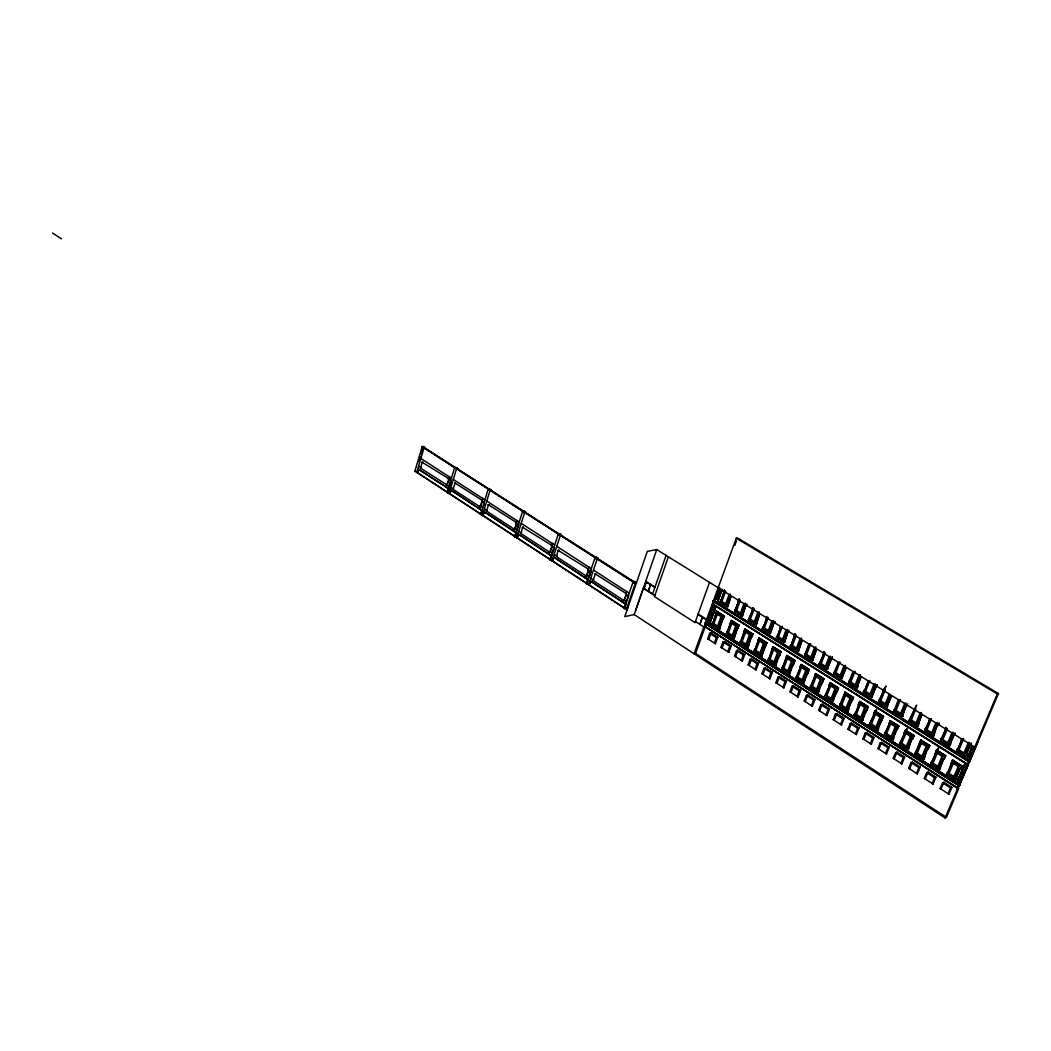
<?xml version="1.0" encoding="UTF-8"?>
<svg xmlns="http://www.w3.org/2000/svg" width="1051" height="1051" viewBox="0 0 1051 1051"><rect width="100%" height="100%" fill="white"/><g stroke="black" fill="none" stroke-linecap="round" stroke-linejoin="round"><path stroke-width="1.5" d="M705.3 626.409L703.815 626.908L694.094 653.761L695.552 653.394L946.425 817.402L958.604 788.736L705.05 626.619L958.052 788.605L998.45 693.555L737.5 537.994L736.265 538.23L705.155 623.374L706.903 622.915L713.209 605.061L716.059 606.703L714.312 609.777L714.903 608.135M958.302 788.329L956.909 789.065L958.604 788.736M705.234 623.125L706.666 622.77L960.01 784.663L706.666 622.77L706.18 624.123L704.761 624.452L705.155 623.374M968.326 764.8L967.288 765.667L968.641 765.154L713.103 604.43L968.089 765.01M970.099 760.898L714.154 600.83L969.837 760.871M706.127 623.585L959.747 785.281M714.325 601.29L969.745 761.739L714.352 601.724L712.854 602.065L713.025 600.962L714.916 600.817L719.659 587.706M448.816 488.807L417.786 468.785L448.83 488.781M450.971 489.963L449.71 493.628L450.511 490.029M553.759 557.253L552.524 561.011M704.722 623.755C706.101 624.846 707.77 623.125 704.932 623.19M418.626 468.877L417.562 472.477L414.817 471.387L422.121 446.767M418.456 461.599L419.914 456.686M420.715 453.94L422.87 446.688M423.724 447.779L425.09 447.634C424.867 447.805 419.191 447.174 423.238 446.452L424.722 447.871M416.656 472.582L423.973 447.949M418.232 468.733L417.102 472.53L447.568 492.459L448.304 490.029M424.538 447.884L454.676 467.629M417.418 472.49L418.534 468.707M422.909 461.915L422.042 462.164L420.886 467.524M447.095 485.063L420.61 468.168L421.175 467.721M422.042 462.164L448.987 478.796M449.486 486.14L446.754 484.721L446.005 487.204L448.724 488.623M450.695 480.727L448.409 479.256L449.618 476.707M446.465 487.139C448.659 477.088 451.05 477.443 446.754 484.721M449.867 493.602L447.056 492.485L454.623 467.59M448.672 488.82L451.142 480.675M451.247 481.095L447.818 492.38L447.056 492.485M455.385 467.511L457.29 468.733M456.108 467.774C457.881 470.664 452.836 465.199 454.321 467.629L457.592 468.693L455.687 467.472M448.948 493.72L456.528 468.812M482.081 510.497L450.577 489.832L449.408 493.668L480.793 514.202L488.124 489.057M457.093 468.746L488.741 489.017M454.978 483.158L453.309 488.636M482.935 498.253L480.754 506.49L479.86 506.753L453.034 489.28L453.612 488.833M454.518 483.21L455.398 482.948M482.777 507.804L479.979 506.346L479.203 508.855L482.002 510.313M479.65 508.789L480.438 506.293M487.887 488.899L489.963 490.725L487.822 489.109L489.332 489.057M481.174 512.967L481.936 510.523L450.577 489.832M483.21 506.424L484.064 503.665M488.873 488.965L490.843 490.226M489.845 490.16L491.211 489.976C489.411 487.664 489.083 491.434 491.145 490.186L489.175 488.925M480.281 514.228L482.238 515.502L490.094 490.318M483.894 511.561L516.369 532.87L483.894 511.561L482.685 515.437L515.043 536.601L516.54 532.607M490.659 490.252L523.109 511.311M482.987 515.397L484.196 511.522M483.907 512.927L483.145 515.371L482.238 515.502M488.452 504.835L486.718 510.379M513.873 531.11L516.79 523.201L515.003 528.784L514.11 529.06L486.455 511.049L487.033 510.576M487.992 504.9L488.886 504.638M517.105 530.151L514.228 528.653L513.427 531.189L516.291 532.686M518.432 524.633L516.015 523.056L517.276 520.455M522.426 511.036L524.554 512.901L522.36 511.246L523.897 511.193M517.447 537.81L514.53 536.641L522.662 511.193M515.043 536.601L518.879 524.554L516.015 523.056M523.411 511.088L525.434 512.389M524.226 511.403L524.383 512.546L525.736 512.336L523.713 511.036M516.54 537.954L524.685 512.494M518.182 534.171L517 537.889L550.356 559.71L551.328 557.188M517.302 537.836L518.55 533.921M523.411 526.998L522.505 527.26L521.165 532.791M551.657 555.756L548.714 554.205L552.182 546.139L550.343 551.788L549.423 552.051L520.902 533.488L521.48 533.002M522.505 527.26L551.985 545.508M553.903 547.61L551.407 545.995L552.695 543.341M549.174 554.127L550.001 551.565L552.498 553.181L551.591 555.953L518.248 533.961M559.894 534.25C560.065 536.877 563.244 534.171 559.395 533.645C555.086 533.869 563.94 537.429 557.989 534.079L559.329 533.855L561.129 535.248M553.982 557.017L552.681 560.984L549.857 559.763L558.291 534.026M552.957 551.775L554.35 547.532L551.407 545.995M554.429 547.965L549.857 559.763M559.027 533.908L559.855 533.987L558.055 533.869M551.933 561.116L560.38 535.366M587.378 582.267L588.232 579.732L553.68 557.069L552.379 561.037L586.8 583.555M559.014 550.054L558.094 550.33L556.688 555.913M585.578 577.879L588.718 569.8L586.8 575.514L585.867 575.79L556.439 556.623L557.017 556.137M558.094 550.33L588.507 569.156M589.02 576.96L586.011 575.37L585.131 577.971L588.153 579.548M590.504 571.324L587.929 569.655L589.243 566.975M596.705 557.831C596.942 560.525 600.055 557.7 596.167 557.188C591.279 557.372 601.369 561.365 594.748 557.647L596.088 557.398L597.953 558.843M590.189 582.307L589.335 584.842L586.3 583.607L595.05 557.595M587.233 582.293L588.087 579.758L553.68 557.069M589.506 575.528L590.951 571.245M588.849 578.103L591.148 571.271M596.088 557.398L594.827 557.437M588.442 585.013L597.204 558.974M624.57 608.148L625.897 604.299L590.242 580.914L588.888 584.921L624.425 608.174L626.738 601.5L623.637 599.871L622.731 602.486L625.831 604.128M590.544 580.861L589.033 584.895L626.935 609.567M595.286 574.056L593.355 579.771M623.177 602.394L626.422 594.222L624.439 600.003L623.493 600.292L593.106 580.507L593.697 579.994M594.84 574.135L595.759 573.859M628.288 595.812L625.621 594.091L626.974 591.371M632.847 581.794L634.173 581.531L636.328 583.174L635.001 583.436L636.407 582.963L634.173 581.531C629.26 581.794 639.573 585.814 632.768 582.018L633.622 581.847M627.972 606.966L627.079 609.527L623.979 608.279L633.07 581.952M627.237 600.055L628.721 595.72M626.199 609.725L635.303 583.384L421.871 446.596L425.024 447.831L421.806 446.793L423.566 446.701L422.752 447.082M626.632 609.619L627.972 605.783M626.79 609.593L628.117 605.744M974.75 747.077L656.757 549.594L634.187 614.559L945.072 817.967L946.425 817.402M643.895 588.521L646.247 581.755M648.217 591.293L650.582 584.514M652.553 594.065L666.084 555.388M668.383 556.82L654.458 596.587L695.039 622.612L709.53 582.372M699.756 624.307L702.304 617.239M699.94 624.425L702.502 617.357M714.233 602.223L712.762 602.341L712.92 601.106M704.209 626.764L704.998 624.609L706.233 624.307L959.182 785.951L968.102 765.312L964.857 763.276L963.662 767.112L964.411 765.364M705.05 626.619L958.21 788.25M695.552 653.394L705.287 626.514L703.815 626.908L695.434 621.535M712.762 602.341L714.378 601.487M705.339 626.79L706.233 624.307M719.475 587.745L706.456 622.888M734.794 545.469L736.409 540.989M709.583 622.783C711.251 617.633 708.584 628.117 709.964 623.033M710.765 619.538L711.54 617.87L710.174 621.167M712.539 614.664L711.947 616.293L713.682 613.232L710.844 611.59M713.13 613.035L713.892 611.367L713.682 613.232M718.214 599.017L717.61 600.66L719.37 597.572L716.506 595.943M718.805 597.375L719.58 595.694L719.37 597.572M720.592 592.449L719.988 594.091L721.748 591.017L718.884 589.388M721.183 590.807L721.958 589.125L721.748 591.017M710.555 621.404L711.146 619.788M712.92 614.901L713.511 613.272M714.102 611.643L714.864 609.974L713.721 611.406M715.284 608.384L716.059 606.703M718.595 599.254L719.186 597.612M719.777 595.983L720.552 594.301L719.396 595.733M720.973 592.698L721.564 591.056M712.499 616.49L711.737 618.159L712.499 616.49L709.661 614.848M718.175 600.857C716.572 605.192 719.738 598.058 715.324 599.215M712.631 622.573L712 624.189L719.672 629.063L711.869 624.241L712.512 622.783M716.112 614.625C713.852 614.27 719.107 606.979 715.547 614.428L713.077 622.98L712.46 622.612M727.804 605.021L730.931 596.587L727.778 606.861L719.909 602.092L720.894 600.699M724.284 590.045L721.131 600.817L720.5 600.449M720.04 602.039L720.684 600.41M723.666 592.199L724.467 590.005M712.499 623.952L716.257 613.626L717.597 613.311L722.379 616.333L718.608 626.672L717.268 626.987L712.499 623.952L713.839 623.637L718.608 626.672M720.566 601.763L724.349 591.345L725.689 591.056L721.906 601.461L720.566 601.763L725.374 604.772L726.714 604.47L730.511 594.051M707.704 638.719L709.661 633.319L711.12 632.965L717.78 637.234L715.403 643.724L707.704 638.719L708.755 639.442L711.12 632.965M713.839 623.637L717.597 613.311M717.268 626.987L721.039 616.648L722.379 616.333M725.374 604.772L729.171 594.34M720.132 627.473L722.799 618.868L719.699 627.237M717.78 637.234L716.322 637.602L714.352 643.002L715.403 643.724M722.865 619.039L724.441 616.004L723.18 619.105M719.488 629.102L720.263 627.434L719.567 627.276M721.039 647.311L723.022 641.898L724.467 641.53L731.207 645.853L728.816 652.356L721.039 647.311L722.09 648.033L724.467 641.53M734.373 636.551L737.474 628.143L734.294 638.377L726.399 633.503L727.384 632.124M729.998 623.703L731.378 620.392L727.437 632.295M742.597 614.257L745.724 605.77L742.518 616.096L734.557 611.275L735.608 610.04M735.161 609.619L735.792 610L738.998 599.175M727.174 631.835L726.53 633.464L734.294 638.377M734.688 611.222L735.345 609.58M739.168 599.136L738.892 601.527M730.379 623.952L726.399 633.503M734.557 611.275L738.577 601.619M739.26 599.228L738.183 601.382M727.069 633.227L730.879 622.862L732.205 622.547L737.053 625.608L733.23 635.973L731.89 636.315L727.069 633.227L728.409 632.912L733.23 635.973M735.24 610.946L739.076 600.489L740.416 600.187L736.58 610.644L735.24 610.946L740.101 613.994L741.441 613.679L745.29 603.221L743.963 603.524L740.101 613.994M728.409 632.912L732.205 622.547M731.89 636.315L735.713 625.923L737.053 625.608M731.207 645.853L729.762 646.22L727.765 651.646L728.816 652.356M734.11 638.43L734.189 636.591M737.526 628.314L738.945 625.319M745.987 606.23L746.801 604.023L745.776 605.941M737.736 628.603L739.129 625.279L731.194 620.432M734.518 656.008L736.541 650.569L737.986 650.201L744.791 654.563L742.361 661.092L734.518 656.008L735.569 656.717L737.986 650.201M747.878 647.206L751.281 636.88L748.062 647.153L740.075 642.227L740.745 640.755M744.423 632.544C742.137 632.19 747.497 624.82 743.858 632.334L741.126 641.005M756.418 622.928L759.623 614.415L756.378 624.78L748.338 619.906L752.726 610.132L749.402 618.671M752.411 610.224L752.831 607.767M748.062 647.153L740.219 642.187L740.863 640.545M748.483 619.854L749.127 618.211M753.015 607.714L752.726 610.132M741.073 640.834L744.108 632.636M740.771 641.964L744.62 631.559L745.96 631.231L750.848 634.318L746.985 644.736L745.658 645.078L740.771 641.964L742.098 641.635L746.985 644.736M759.203 611.853L755.301 622.35L753.974 622.678L749.048 619.604L752.936 609.094M742.098 641.635L745.96 631.231M749.048 619.604L750.375 619.275L754.263 608.792M745.658 645.078L749.521 634.646L750.848 634.318M753.974 622.678L757.876 612.168M744.791 654.563L743.346 654.944L741.323 660.383L742.361 661.092M751.334 637.051L752.95 634.003L751.675 637.116M756.681 623.217L756.142 624.649L748.338 619.906M751.544 637.34L752.818 634.042M748.154 664.797L750.191 659.332L751.636 658.951L758.52 663.365L756.063 669.921L748.154 664.797L749.192 665.493L751.636 658.951M762.014 654.169L765.233 645.708L761.975 656.021L753.909 651.042L754.579 649.571M757.6 641.163L759.006 637.812L757.916 641.071M770.449 631.704L773.694 623.151L770.409 633.569L762.277 628.629C764.524 625.2 766.179 619.906 766.823 616.438M754.697 649.347L754.079 651.003L761.975 656.021M762.448 628.59L763.079 626.935M754.907 649.649L757.994 641.412M754.631 650.792L758.533 640.348L759.86 640.006L764.813 643.133L760.885 653.591L759.558 653.945L754.631 650.792L755.958 650.451L760.885 653.591M767.992 631.454L771.946 620.905L773.273 620.576L769.319 631.125L767.992 631.454L763.013 628.34L766.954 617.804L768.281 617.476M755.958 650.451L759.86 640.006M763.013 628.34L764.34 628.012L767.716 618.986M759.558 653.945L763.486 643.475L764.813 643.133M758.52 663.365L757.088 663.759L755.025 669.224L756.063 669.921M762.198 654.129L766.928 642.818L758.822 637.865M770.633 631.651L773.759 623.335M761.791 656.074L761.883 654.221M765.509 646.168L766.796 642.87M773.97 623.624L774.876 621.325L774.101 623.401M761.936 673.678L764.011 668.2L765.443 667.805L772.406 672.272L769.91 678.854L761.936 673.678L762.96 674.374L765.443 667.805M768.964 658.741L772.879 646.733L781.064 651.738L779.816 655.062C773.772 659.332 780.551 672.233 767.887 659.962L768.912 658.557M784.821 640.532L787.922 631.993L784.585 642.45L776.374 637.458L777.398 636.039M776.374 637.458L777.228 635.921M768.636 659.726L772.59 649.229L773.917 648.887L778.922 652.054L774.955 662.55L773.628 662.905L768.636 659.726L769.963 659.371L774.955 662.55M787.488 629.404L783.481 639.993L782.167 640.335L777.136 637.182L781.129 626.606M777.451 636.223L780.459 627.355M769.963 659.371L773.917 648.887M777.136 637.182L778.463 636.84L782.443 626.278M773.628 662.905L777.609 652.395L778.922 652.054M782.167 640.335L786.174 629.733M772.406 672.272L770.974 672.666L768.885 678.158L769.91 678.854M776.269 663.089L779.816 655.062M775.861 665.047L775.953 663.181M779.632 655.101L780.932 651.778M788.933 630.206L788.329 632.242M775.874 682.664L777.976 677.159L779.408 676.752L786.437 681.271L783.915 687.88L775.874 682.664L776.899 683.347L779.408 676.752M782.772 667.53L786.726 655.469L795.016 660.527L793.741 663.864C787.633 668.226 794.438 681.101 781.681 668.751L782.364 667.267M798.799 649.282L801.952 640.716L798.576 651.213L790.26 646.168L790.956 644.67M791.364 644.92L794.937 633.884M782.483 667.043L781.826 668.699L789.918 673.849M790.405 646.115L791.075 644.447M795.108 633.832L794.819 636.275M782.706 667.346L785.872 659.056M791.311 644.749L794.49 636.367M782.456 668.528L786.463 658.005L787.777 657.65L792.848 660.843L788.815 671.379L787.501 671.747L782.456 668.528L783.77 668.16L788.815 671.379M801.519 638.115L797.459 648.743L796.146 649.084L791.061 645.905L795.108 635.277M783.77 668.16L787.777 657.65M791.061 645.905L792.375 645.55L796.422 634.949M787.501 671.747L791.534 661.197L792.848 660.843M796.146 649.084L800.205 638.456M786.437 681.271L785.018 681.679L782.903 687.196L783.915 687.88M790.155 671.931L793.741 663.864M789.748 673.888L790.378 672.233M793.558 663.917L794.832 660.58M789.971 691.742L792.099 686.224L793.518 685.817L800.639 690.376L798.077 697.01L789.971 691.742L790.983 692.425L793.518 685.817M799.772 667.713L801.098 664.363L809.283 669.54L807.996 672.89C801.847 677.317 808.666 690.179 795.804 677.75L796.842 676.345M813.132 658.241L816.325 649.649L812.896 660.186L804.501 655.075L805.552 653.656M804.501 655.075L805.197 653.577M800.192 667.976L796.619 676.043M808.508 644.946L805.316 653.354M796.605 677.54L800.665 666.978L801.979 666.61L807.102 669.842L803.017 680.417L801.716 680.798L796.605 677.54L797.919 677.172L803.017 680.417M805.329 654.839L809.415 644.171L810.728 643.816L806.642 654.471L805.329 654.839L810.466 658.057L811.779 657.69L815.891 647.022L814.578 647.377L810.466 658.057M797.919 677.172L801.979 666.61M801.716 680.798L805.789 670.21L807.102 669.842M800.639 690.376L799.22 690.796L797.078 696.327L798.077 697.01M804.37 680.969L807.996 672.89M803.962 682.953L804.041 681.074M807.825 672.942L809.112 669.592M812.804 658.333L812.896 660.186M804.225 700.938L806.38 695.394L807.799 694.961L814.998 699.585L812.397 706.233L804.225 700.938L805.224 701.608L807.799 694.961M815.418 673.573L823.892 678.749L822.578 682.112C816.364 686.631 823.209 699.467 810.242 686.96L810.886 685.291L811.53 685.672L815.602 673.52L814.867 677.094M832.379 656.954L831.499 659.213L830.842 658.819L827.544 669.356L819.057 664.193L823.708 654.234L820.187 662.958M823.393 654.339L823.853 651.817M814.538 677.186L810.387 686.907L818.663 692.162M819.202 664.153L819.885 662.472M824.023 651.778L823.708 654.234M811.083 686.763L815.195 676.161L816.496 675.78L821.672 679.051L817.547 689.666L816.246 690.06L811.083 686.763L812.384 686.382L817.547 689.666M830.579 656.139L826.414 666.86L825.114 667.227L819.911 663.969L824.063 653.262M812.384 686.382L816.496 675.78M819.911 663.969L821.225 663.601L825.363 652.907M816.246 690.06L820.371 679.432L821.672 679.051M825.114 667.227L829.278 656.507M814.998 699.585L813.579 700.005L811.411 705.563L812.397 706.233M818.9 690.231L822.578 682.112M827.781 667.411L831.499 659.213M818.493 692.215L818.584 690.323M822.408 682.165L823.748 678.801M827.465 667.503L827.544 669.356M831.315 659.266L832.261 656.928M818.65 710.226L820.818 704.656L822.237 704.223L829.515 708.886L826.887 715.573L818.65 710.226L819.622 710.896L822.237 704.223M828.805 686.067L830.145 682.703L838.527 687.985L837.2 691.361C830.934 695.959 837.792 708.768 824.72 696.182L825.784 694.777M842.482 676.594C850.193 659.608 842.757 672.062 842.232 678.552L833.64 673.336L834.73 671.917M833.64 673.336L834.363 671.825M829.213 686.329L825.547 694.461M838.186 663.391L834.481 671.602M825.587 696.012L829.751 685.357L831.052 684.976L836.294 688.287L832.103 698.941L830.802 699.335L825.587 696.012L826.887 695.617L832.103 698.941M834.533 673.126L838.737 662.38L840.038 662.012L835.834 672.745L834.533 673.126L839.802 676.424L841.102 676.043L845.319 665.283M826.887 695.617L831.052 684.976M830.802 699.335L834.993 688.668L836.294 688.287M839.802 676.424L844.019 665.651M829.515 708.886L828.096 709.333L825.915 714.903L826.887 715.573M833.482 699.506L837.2 691.361M833.062 701.503L833.154 699.611M837.03 691.413L838.356 688.037M842.153 676.699L842.232 678.552M833.22 719.62L835.427 714.036L836.832 713.59L844.203 718.306L841.536 725.019L833.22 719.62L834.192 720.29L836.832 713.59M840.38 703.907L839.696 705.589L848.157 710.962L839.539 705.641L845.043 692.097L843.953 695.801M857.524 686.014L860.835 677.304L857.196 686.106L857.944 686.277L857.274 687.971L848.591 682.703L852.768 672.456M848.735 682.651L849.431 680.956M844.124 695.736L840.866 704.354L840.209 703.96M853.215 672.706L849.917 681.39L849.261 681.009M840.445 705.484L844.662 694.79L845.963 694.396L851.257 697.733L847.014 708.44L845.727 708.847L840.445 705.484L841.746 705.076L847.014 708.44M849.51 682.493L853.767 671.707L855.067 671.326L850.811 682.112L849.51 682.493L854.844 685.83L856.131 685.436L860.401 674.65M841.746 705.076L845.963 694.396M845.727 708.847L849.97 698.14L851.257 697.733M854.844 685.83L859.114 675.031M844.203 718.306L842.797 718.766L840.577 724.362L841.536 725.019M848.078 709.11L851.691 700.386L848.433 709.333M852.006 700.886L853.517 697.444L852.111 700.649M857.616 686.382L857.038 687.853L848.591 682.703M847.986 711.015L848.407 709.005M847.973 729.131L850.206 723.522L851.599 723.062L859.048 727.831L856.355 734.57L847.973 729.131L848.932 729.775L851.599 723.062M858.325 704.748L859.692 701.345L868.271 706.758L866.917 710.161C860.533 714.916 867.43 727.673 854.135 714.943L855.225 713.524M877.099 684.7L876.192 686.986L875.522 686.592L872.08 697.247L863.305 691.913L864.408 690.481M863.305 691.913L864.04 690.389M858.746 705.011L855.461 713.642L854.975 713.195M867.955 681.889L864.645 690.612L864.158 690.152M855.067 714.798L859.337 704.065L860.638 703.658L865.985 707.047L861.702 717.78L860.414 718.201L855.067 714.798L856.355 714.378L860.638 703.658M864.25 691.729L868.573 680.903L869.86 680.509L865.538 691.335L864.25 691.729L869.637 695.105L870.924 694.698L874.721 685.213M860.414 718.201L864.71 707.454L865.985 707.047M869.637 695.105L873.972 684.254L875.26 683.859M859.048 727.831L857.655 728.304L855.409 733.913L856.355 734.57M863.094 718.358L866.917 710.161M872.33 695.276L876.192 686.986M862.674 720.382L862.766 718.464M866.747 710.213L868.1 706.811M876.008 687.039L876.928 684.753M862.884 738.735L865.144 733.112L866.549 732.639L874.077 737.474L871.345 744.226L862.884 738.735L863.83 739.392L866.549 732.639M878.124 728.093L881.671 719.344L877.966 728.146L878.728 728.317L878.045 730.011L869.23 724.573C872.185 720.684 883.891 693.174 870.083 722.812M873.762 714.654L874.866 710.923L883.549 716.388L878.294 728.041M887.491 704.919C895.491 685.58 887.859 701.451 887.399 706.85L878.518 701.451C881.513 697.483 893.205 669.96 879.385 699.69M883.09 691.44L883.576 688.878M878.518 701.451L879.267 699.927M870.202 724.441L874.537 713.668L875.811 713.248L881.237 716.677L876.889 727.45L875.601 727.883L870.202 724.441L871.489 724.008L875.811 713.248M879.516 701.28L883.878 690.402L885.165 690.008L880.791 700.872L879.516 701.28L884.955 704.695L886.243 704.275L890.079 694.764M875.601 727.883L879.963 717.097L881.237 716.677M884.955 704.695L889.356 693.805M874.077 737.474L872.685 737.947L870.412 743.582L871.345 744.226M887.661 704.866L891.563 696.55L890.893 696.143M877.874 730.077L877.966 728.146M881.999 719.856L883.392 716.44M887.333 704.958L887.399 706.85M877.979 748.47L880.265 742.807L881.658 742.334L889.277 747.222L886.505 754.001L877.979 748.47L878.912 749.1L881.658 742.334M893.35 737.789L896.937 729L893.192 737.841L893.954 738.012L893.258 739.72L884.351 734.202L889.264 724.152L890.066 720.5L888.936 724.257M902.835 714.522C910.954 695.105 903.216 711.041 902.743 716.467L893.77 711.002L898.106 700.636M885.218 732.442L884.508 734.163L893.258 739.72M893.928 710.949L894.637 709.228M889.107 724.192L885.717 732.902L885.047 732.508M898.566 700.899L895.137 709.688L894.467 709.28M885.349 734.097L889.75 723.285L891.025 722.852L896.503 726.32L892.102 737.132L890.828 737.579L885.349 734.097L886.637 733.664L891.025 722.852M905.463 704.315L901.574 713.879L900.3 714.299L894.795 710.844L899.222 699.927L900.497 699.519M894.795 710.844L896.069 710.423L899.945 700.886M890.828 737.579L895.229 726.753L896.503 726.32M900.3 714.299L904.753 703.369L906.028 702.948M889.277 747.222L887.898 747.708L885.586 753.37L886.505 754.001M893.087 739.773L893.192 737.841M897.002 729.184L898.684 726.083M906.527 705.838L907.736 703.868M897.265 729.525L898.841 726.044L889.882 720.566M893.245 758.31L895.57 752.634L896.95 752.135L904.661 757.075L901.85 763.893L893.245 758.31L894.165 758.94L896.95 752.135M908.576 747.484C916.472 729.828 909.01 741.848 909.194 747.708L908.314 749.481L899.472 743.845C902.494 739.917 914.449 712.394 900.352 742.072M904.123 733.861L905.253 730.09L914.134 735.687L912.281 738.853M918.193 724.126C926.181 705.615 919.283 717.597 918.81 724.349L918.101 726.07L909.01 720.552C912.071 716.532 924.013 689.009 909.89 718.766M909.01 720.552L909.785 719.015M900.51 743.753L904.964 732.902L906.225 732.455L911.782 735.963L907.302 746.827L906.041 747.274L900.51 743.753L901.784 743.307L906.225 732.455M910.074 720.421L914.567 709.451L915.828 709.031L911.335 719.988L910.074 720.421L915.644 723.903L916.919 723.469L921.425 712.499L920.164 712.933L915.644 723.903M906.041 747.274L910.508 736.409L911.782 735.963M904.661 757.075L903.282 757.587L900.943 763.262L901.85 763.893M908.314 749.481L908.419 747.537M912.544 739.195L913.976 735.739M908.681 768.255L911.033 762.566L912.413 762.054L920.216 767.059L917.378 773.891L908.681 768.255L909.588 768.885L912.413 762.054M924.157 757.403C932.158 739.037 925.235 750.94 924.775 757.626L923.895 759.413L914.948 753.712L919.375 743.346M919.651 743.688L920.807 739.904L919.362 743.359M933.905 733.953C941.985 715.389 935.009 727.41 934.523 734.176L933.8 735.91L924.617 730.327L929.701 720.093L929.071 719.869M915.106 753.672L915.828 751.938M924.775 730.274L925.497 728.54M919.822 743.622L916.341 752.398L915.657 751.99M929.544 720.145L926.01 729L925.327 728.593M916.025 753.633L920.531 742.742L921.793 742.282L927.402 745.829L922.87 756.733L921.609 757.206L916.025 753.633L917.287 753.173L921.793 742.282M925.708 730.209L930.266 719.199L931.514 718.766L926.969 729.762L925.708 730.209L931.357 733.743L932.605 733.296L937.177 722.287M921.609 757.206L926.141 746.289L927.402 745.829M931.357 733.743L935.929 722.72M920.216 767.059L918.85 767.572L916.472 773.273L917.378 773.891M923.895 759.413L924 757.456M927.902 748.732L929.636 745.606M937.689 725.203L938.977 723.127M928.191 749.087L929.793 745.566L920.637 739.957M937.965 725.545L939.108 723.167M924.315 778.331L926.693 772.616L928.059 772.091L935.955 777.149L933.078 784.02L924.315 778.331L925.208 778.949L928.059 772.091M930.871 763.683L939.909 769.45L930.7 763.749C954.623 713.879 915.763 799.325 935.64 753.62M935.469 753.685L936.625 749.875L935.18 753.357M950.065 743.898C957.763 729.394 951.707 735.161 950.524 744.187L949.618 745.987L940.487 740.272C957.987 703.881 930.884 764.248 945.48 730.051M945.309 730.103L945.821 727.502M930.858 763.709L931.58 761.962M940.658 740.232L941.394 738.472M945.992 727.437L945.637 729.998M931.803 763.696L936.375 752.752L937.623 752.28L943.312 755.879L938.714 766.823L937.466 767.309L931.803 763.696L933.052 763.223L937.623 752.28M941.63 740.167L946.242 729.118L947.49 728.685L942.878 739.72L941.63 740.167L947.332 743.74L948.58 743.293L952.64 733.611M937.466 767.309L942.051 756.339L943.312 755.879M947.332 743.74L951.97 732.678L953.218 732.232M935.955 777.149L934.602 777.687L932.198 783.415L933.078 784.02M939.857 767.545L943.745 758.612L940.238 767.795M936.454 749.941L945.716 755.616L944.205 758.901M954.86 733.151L954.111 735.266M939.739 769.516L940.185 767.44M944.1 759.15L945.716 755.616M954.006 735.516L955.031 733.099M940.12 788.526L942.537 782.785L943.903 782.246L951.891 787.37L948.974 794.267L940.12 788.526L941 789.13L943.903 782.246M946.833 773.864L955.99 779.697L946.662 773.93L947.844 772.498M951.838 763.722L951.037 763.538L952.679 760.004L947.91 772.682L951.667 763.762M966.276 754.04C974.093 739.484 967.932 745.277 966.749 754.329L965.83 756.142L956.594 750.361L957.789 748.903M946.833 773.891L947.555 772.13M956.765 750.309L957.5 748.548M961.652 740.101L957.855 749.087L961.81 740.049L961.192 739.812M947.805 773.891L952.442 762.908L953.691 762.435L959.445 766.061L954.781 777.057L953.533 777.543L947.805 773.891L949.053 773.405L953.691 762.435M957.763 750.283L962.44 739.181L963.688 738.735L959.011 749.81L957.763 750.283L963.544 753.895L964.792 753.422L969.482 742.321L968.247 742.794L963.544 753.895M953.533 777.543L958.197 766.547L959.445 766.061M951.891 787.37L950.538 787.908L948.107 793.663L948.974 794.267M955.937 777.793C963.399 762.632 958.801 770.068 956.555 778.042M952.508 760.07L961.875 765.811L960.338 769.109M971.15 743.254L970.388 745.382M955.819 779.763L956.265 777.674M960.233 769.358L961.875 765.811M970.283 745.632L971.452 743.228M960.535 782.772L957.474 780.657L956.752 782.378M957.474 780.657L958.946 777.188L962.007 779.303M962.742 777.569L959.524 775.52L960.259 773.786L963.491 775.835M961.455 772.34L960.719 774.075L961.901 770.238L964.963 772.354M961.901 770.238L963.373 766.757L966.447 768.872M968.536 755.63C966.381 759.137 969.784 755.879 968.076 755.341L968.983 753.528L972.07 755.616M968.983 753.528L970.48 750.02L973.568 752.109M971.518 748.614C969.35 752.135 972.766 748.864 971.045 748.325L971.965 746.512L975.052 748.601M957.776 781.011L958.512 779.277M959.248 777.543L960.141 775.743L958.946 777.188M962.19 770.593L962.926 768.859M969.285 753.882L970.034 752.122M956.909 789.065L997.32 693.949L998.45 693.555M945.072 817.967L957.251 789.288M969.219 762.33L978.047 741.559M711.803 604.824L713.169 604.378M636.328 583.174L525.25 512.415L558.843 534.131M960.01 784.663L706.154 622.928M961.271 781.038L958.052 778.988M955.924 779.514L956.725 777.976M964.227 774.088L960.995 772.038M965.711 770.606L962.466 768.557M967.183 767.125L963.951 765.075M939.844 769.266L940.632 767.729M971.334 757.377L968.076 755.341M970.585 759.124L967.498 757.022L966.762 758.769M966.749 754.329L965.764 755.958L956.594 750.361M952.745 760.188L961.547 765.916M972.819 753.869L969.561 751.833M974.316 750.361L971.045 748.325M936.691 750.072L945.388 755.722M961.35 739.759L961.81 740.049M950.524 744.187L949.552 745.803L940.487 740.272M929.793 745.566L920.873 740.088M933.564 735.792L924.617 730.327M933.8 735.91L933.735 734.005M900.234 742.321L899.472 743.845M914.134 735.687L905.318 730.274L903.676 733.585M917.865 725.952L909.338 720.447M918.101 726.07L918.035 724.165M898.841 726.044L890.118 720.684M921.924 715.416L921.688 715.284M902.507 716.335L893.77 711.002M902.743 716.467L902.678 714.562M869.23 724.573L869.978 723.049M883.549 716.388L874.931 711.093L873.328 714.378M906.79 706.167L906.29 705.707M887.162 706.719L878.846 701.345M854.87 713.432L854.135 714.943M868.271 706.758L859.757 701.529L858.168 704.787M848.827 709.28L848.091 710.778M871.844 697.128L863.62 691.821M872.08 697.247L872.002 695.381M845.096 692.281L853.189 697.549M824.72 696.182L825.429 694.685M857.55 686.329L857.196 686.106M867.706 681.573L867.535 681.626M838.527 687.985L830.198 682.874L828.648 686.119M841.996 678.434L833.968 673.244M823.892 678.749L815.655 673.704M795.804 677.75L796.5 676.266M827.308 669.224L819.057 664.193M837.936 663.076L837.765 663.128M809.283 669.54L801.151 664.547L799.627 667.753M812.659 660.054L804.816 654.983M795.016 660.527L786.963 655.601M786.726 655.469L786.187 658.951M768.57 658.478L767.887 659.962M798.34 651.081L790.26 646.168M798.576 651.213L798.484 649.373M781.064 651.738L773.116 646.851L771.631 650.043M784.585 642.45L784.493 640.624M784.348 642.319L776.689 637.366M747.997 646.982L748.667 645.511M766.928 642.818L759.058 637.983M770.173 633.438L762.277 628.629M770.409 633.569L770.304 631.743M780.867 627.605L780.144 627.447M745.172 629.221L752.634 634.095M756.378 624.78L756.286 622.967M719.62 628.892L720.263 627.434M739.129 625.279L731.43 620.55L730.695 623.86M742.282 615.965L734.872 611.183M742.518 616.096L742.413 614.296M707.31 621.338L710.148 622.993M708.492 618.093L711.33 619.735M709.07 616.464L711.908 618.119M716.835 611.34L724.126 616.096M710.253 613.219L713.09 614.861M712.026 608.332L714.864 609.974M728.369 605.218L727.542 606.729L719.909 602.092M711.435 609.961L714.273 611.603M712.617 606.703L715.468 608.332M634.331 614.533L624.767 616.635L647.337 551.328L656.757 549.594M714.68 597.848L716.099 597.546L718.766 599.215M723.811 592.16L724.192 592.396M717.097 594.301L719.961 595.93M718.293 591.03L721.157 592.659M635.592 610.5L643.462 588.153M717.702 592.672L720.552 594.301M623.979 608.279L627.079 609.527M625.897 604.299L590.242 580.914M626.212 593.579L595.326 573.938M634.949 582.464L634.292 582.293L636.407 582.963M586.3 583.607L587.049 583.463M591.109 578.326L593.25 580.086M596.889 558.081L596.245 557.923L598.321 558.58L596.981 558.817M597.717 559.027L633.569 582.004M554.521 554.508L556.57 556.215M551.591 555.953L518.34 534.144L517.145 537.862L586.957 583.528M560.091 534.512L561.497 534.985L560.144 535.209M514.53 536.641L515.437 536.496M519.063 531.425L521.033 533.08M516.593 522.583L488.439 504.703M524.423 511.666L525.802 512.139L524.449 512.336M484.682 509.052L486.574 510.641M482.462 500.959L479.979 506.346M482.278 500.355L454.952 483.013M713.156 604.22L968.234 764.655M451.326 487.349L453.152 488.886M448.409 479.256L449.171 479.401M456.318 468.037L457.645 468.496L456.292 468.654M414.817 471.387L415.723 471.282M418.968 466.276L420.728 467.774M736.265 538.23L997.32 693.949M654.931 587.273L645.708 581.413M937.453 725.072L938.136 725.492M721.906 601.461L726.714 604.47M736.58 610.644L741.441 613.679M750.375 619.275L755.301 622.35M764.34 628.012L769.319 631.125M778.463 636.84L783.481 639.993M792.375 645.55L797.459 648.743M806.642 654.471L811.779 657.69M821.225 663.601L826.414 666.86M835.834 672.745L841.102 676.043M850.811 682.112L856.131 685.436M865.538 691.335L870.924 694.698M880.791 700.872L886.243 704.275M896.069 710.423L901.574 713.879M911.335 719.988L916.919 723.469M926.969 729.762L932.605 733.296M941.223 738.538L941.906 738.945M942.878 739.72L948.58 743.293M957.33 748.614L958.026 749.035M959.011 749.81L964.792 753.422M714.181 602.026L969.39 762.264M716.598 611.209L724.441 616.004M744.936 629.102L752.95 634.003M844.859 692.149L853.517 697.444M716.257 613.626L721.039 616.648M730.879 622.862L735.713 625.923M744.62 631.559L749.521 634.646M758.533 640.348L763.486 643.475M772.59 649.229L777.609 652.395M786.463 658.005L791.534 661.197M800.665 666.978L805.789 670.21M815.195 676.161L820.371 679.432M829.751 685.357L834.993 688.668M844.662 694.79L849.97 698.14M859.337 704.065L864.71 707.454M874.537 713.668L879.963 717.097M889.75 723.285L895.229 726.753M904.964 732.902L910.508 736.409M920.531 742.742L926.141 746.289M936.375 752.752L942.051 756.339M952.442 762.908L958.197 766.547M881.5 719.409L882.17 719.804M896.766 729.066L897.449 729.473M912.045 738.722L912.715 739.129M927.665 748.614L928.361 749.021M710.739 621.364L708.085 619.67L706.666 620.011L697.969 614.467M856.355 714.378L861.702 717.78M871.489 724.008L876.889 727.45M886.637 733.664L892.102 737.132M901.784 743.307L907.302 746.827M917.287 753.173L922.87 756.733M931.409 762.028L932.106 762.435M933.052 763.223L938.714 766.823M947.398 772.196L948.081 772.616M949.053 773.405L954.781 777.057M698.127 614.034L706.824 619.578M650.464 584.553L646.299 581.899L644.027 588.468L648.165 591.122M654.812 587.325L650.635 584.658L648.349 591.24L652.5 593.907M768.031 659.91L776.045 664.994M795.949 677.711L804.133 682.9M824.864 696.143L833.233 701.451M854.279 714.89L862.845 720.329M869.387 724.52L878.045 730.011M899.63 743.806L908.484 749.416M915.119 753.646L924.065 759.347M706.18 624.123L959.353 785.885M422.555 446.53L525.132 512.231M560.774 535.445L595.615 557.674M643.357 588.166L654.773 595.681M709.661 633.319L716.322 637.602M723.022 641.898L729.762 646.22M736.541 650.569L743.346 654.944M750.191 659.332L757.088 663.759M764.011 668.2L770.974 672.666M777.976 677.159L785.018 681.679M792.099 686.224L799.22 690.796M806.38 695.394L813.579 700.005M820.818 704.656L828.096 709.333M835.427 714.036L842.797 718.766M850.206 723.522L857.655 728.304M865.144 733.112L872.685 737.947M880.265 742.807L887.898 747.708M895.57 752.634L903.282 757.587M911.033 762.566L918.85 767.572M926.693 772.616L934.602 777.687M942.537 782.785L950.538 787.908M420.847 458.459L451.444 478.244M453.296 479.44L484.826 499.829M486.744 501.064L519.247 522.084M521.217 523.359L554.744 545.035M556.78 546.349L591.371 568.722M593.473 570.076L629.194 593.184M481.7 500.828L484.051 502.352M52.55 233.033L61.457 238.853M417.26 472.516L480.885 514.136M482.843 515.41L515.187 536.575M634.765 582.201L635.08 583.226"/></g></svg>
